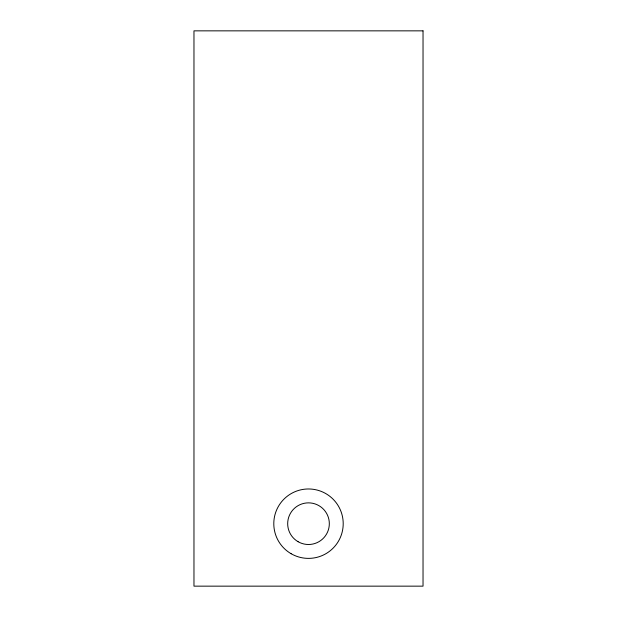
<?xml version="1.0" encoding="UTF-8"?>
<svg xmlns="http://www.w3.org/2000/svg" width="617" height="617" viewBox="0 0 617 617"><rect width="100%" height="100%" fill="white"/><g stroke="black" fill="none" stroke-linecap="round" stroke-linejoin="round"><path stroke-width="0.93" d="M423.031 30.85L193.969 30.85L193.969 586.15L423.031 586.15L423.031 30.85M291.147 553.734A34.706 34.706 0 0 0 343.206 523.679A34.706 34.706 0 0 0 291.147 493.623A34.706 34.706 0 0 0 291.147 553.734M298.088 541.711A20.824 20.824 0 0 0 329.324 523.679A20.824 20.824 0 0 0 298.088 505.647A20.824 20.824 0 0 0 298.088 541.711"/></g></svg>
